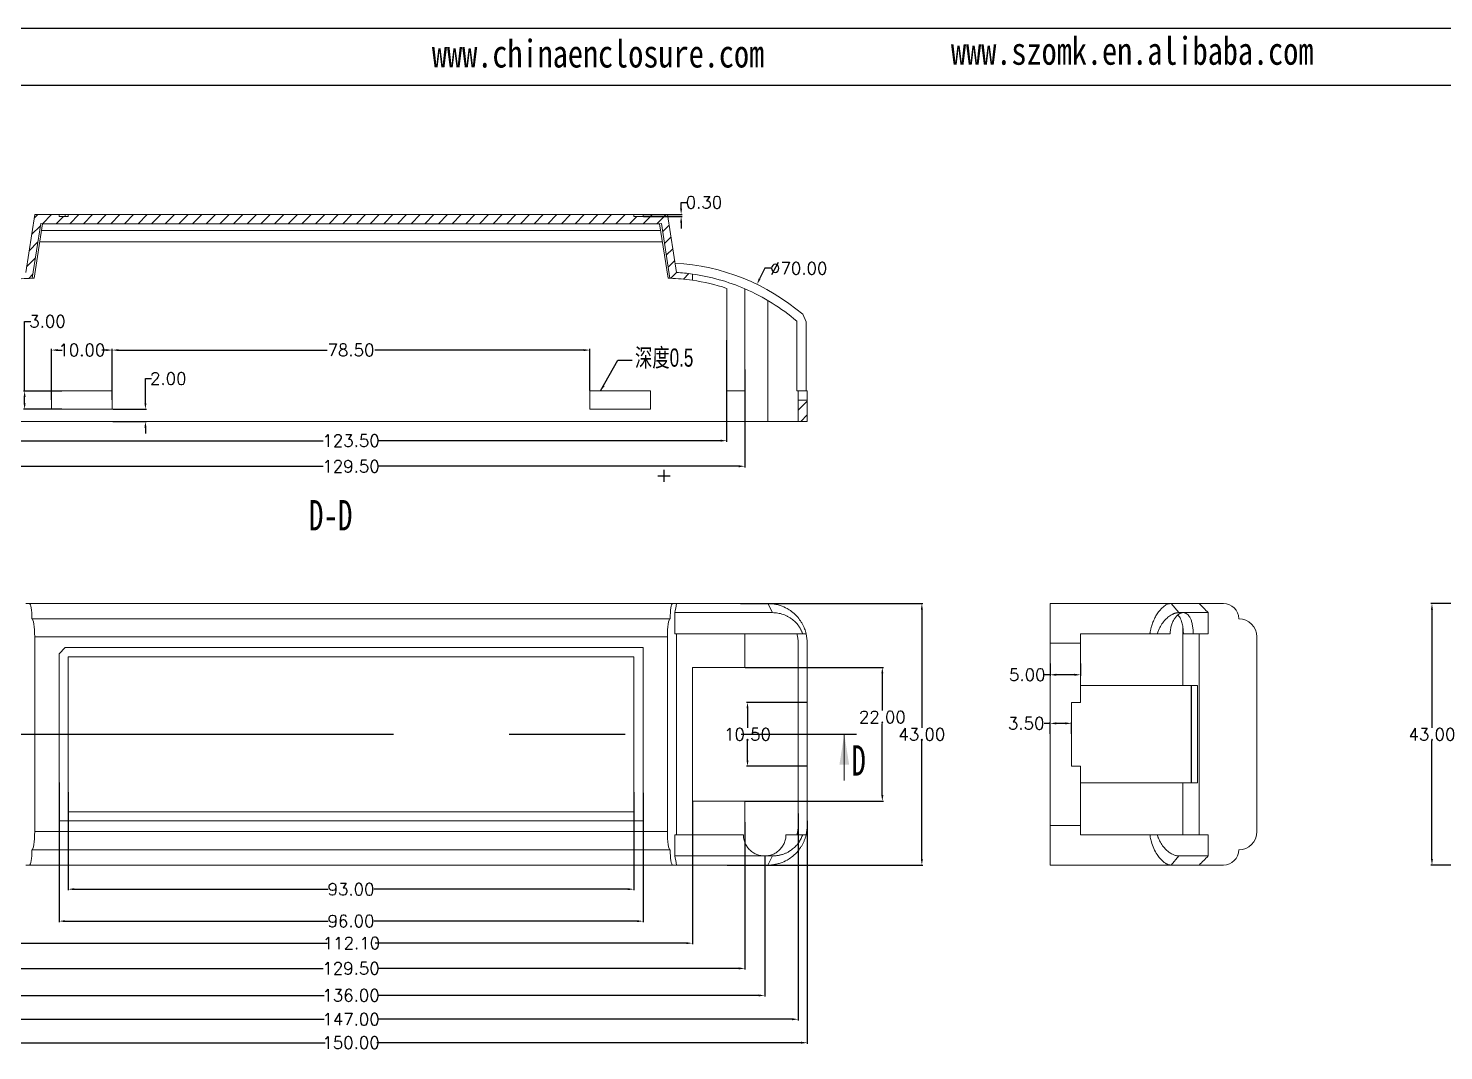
# Model space of a CAD drawing. Header units: inches. Extents: x 3440 to 5010, y 1126 to 1518.
# Drawn here: x 3984.1 to 4216.8, y 1349.5 to 1517.6 of the extents above; entities that cross this region are included whole.
import ezdxf

# ---------------------------------------------------------------- set-up
doc = ezdxf.new("R2010")
doc.units = ezdxf.units.IN
doc.header["$LTSCALE"] = 15
doc.linetypes.add('PHANTOM', pattern=[12.7, 6.35, -1.27, 1.27, -1.27, 1.27, -1.27])
doc.layers.add('文字', color=81, linetype='Continuous')
doc.layers.add('粗实线', color=7, linetype='Continuous', lineweight=30)
doc.styles.add('SLDTEXTSTYLE6', font='TXT', dxfattribs={"width": 0.7})
doc.styles.get("Standard").update_dxf_attribs({"font": 'txt', "bigfont": 'gbcbig.shx'})
doc.styles.add('宋体', font='', dxfattribs={"width": 0.8, "height": 3.5})
doc.styles.add('长仿宋', font='', dxfattribs={"width": 0.7, "height": 4})
doc.styles.get('宋体').set_extended_font_data('SimSun')
doc.styles.get('长仿宋').set_extended_font_data('SimSun')
doc.dimstyles.new('2.5', dxfattribs={"dimtxt": 2, "dimasz": 1, "dimexe": 0.18, "dimexo": 0.0625, "dimgap": 0.09, "dimtad": 0, "dimtih": 1, "dimtoh": 1, "dimzin": 0, "dimdsep": 46, "dimtxsty": 'Standard', "dimcen": 1, "dimadec": 0, "dimazin": 2, "dimtfac": 1, "dimtofl": 0, "dimtmove": 0, "dimatfit": 3, "dimfxl": 0, "dimtolj": 1, "dimtzin": 0, "dimarcsym": 0})

# ---------------------------------------------------------------- blocks, each defined once
blk = doc.blocks.new('*D394')
at = {"color": 0, "lineweight": -2, "transparency": 16777216}
for p, q in [((3990.68, 1391.98), (3990.68, 1375.86)), ((4083.68, 1391.98), (4083.68, 1375.86)), ((3991.68, 1376.04), (4033.43, 1376.04)), ((4082.68, 1376.04), (4040.94, 1376.04))]:
    blk.add_line(p, q, dxfattribs=at)
at = {"color": 0, "transparency": 16777216}
for points in [[(3991.68, 1376.21), (3991.68, 1375.88), (3990.68, 1376.04)], [(4082.68, 1376.21), (4082.68, 1375.88), (4083.68, 1376.04)]]:
    blk.add_solid(points, dxfattribs=at)
at = {"layer": 'Defpoints', "color": 0, "transparency": 16777216}
for p in [(3990.68, 1392.05), (4083.68, 1392.05), (4083.68, 1376.04)]:
    blk.add_point(p, dxfattribs=at)
at = {"color": 0, "transparency": 16777216, "insert": (4037.18, 1376.04), "char_height": 2, "attachment_point": 5}
blk.add_mtext('\\A1;93.00', dxfattribs=at)
blk = doc.blocks.new('*D395')
at = {"color": 0, "lineweight": -2, "transparency": 16777216}
for p, q in [((3989.18, 1393.58), (3989.18, 1370.61)), ((4085.18, 1391.87), (4085.18, 1370.61)), ((3990.18, 1370.79), (4033.43, 1370.79)), ((4084.18, 1370.79), (4040.94, 1370.79))]:
    blk.add_line(p, q, dxfattribs=at)
at = {"color": 0, "transparency": 16777216}
for points in [[(3990.18, 1370.95), (3990.18, 1370.62), (3989.18, 1370.79)], [(4084.18, 1370.95), (4084.18, 1370.62), (4085.18, 1370.79)]]:
    blk.add_solid(points, dxfattribs=at)
at = {"layer": 'Defpoints', "color": 0, "transparency": 16777216}
for p in [(3989.18, 1393.64), (4085.18, 1391.94), (4085.18, 1370.79)]:
    blk.add_point(p, dxfattribs=at)
at = {"color": 0, "transparency": 16777216, "insert": (4037.18, 1370.79), "char_height": 2, "attachment_point": 5}
blk.add_mtext('\\A1;96.00', dxfattribs=at)
blk = doc.blocks.new('*D398')
at = {"color": 0, "lineweight": -2, "transparency": 16777216}
for p, q in [((3981.2, 1393.44), (3981.2, 1366.99)), ((4093.3, 1390.44), (4093.3, 1366.99)), ((3982.2, 1367.17), (4033.32, 1367.17)), ((4092.3, 1367.17), (4041.17, 1367.17))]:
    blk.add_line(p, q, dxfattribs=at)
at = {"color": 0, "transparency": 16777216}
for points in [[(3982.2, 1367.33), (3982.2, 1367), (3981.2, 1367.17)], [(4092.3, 1367.33), (4092.3, 1367), (4093.3, 1367.17)]]:
    blk.add_solid(points, dxfattribs=at)
at = {"layer": 'Defpoints', "color": 0, "transparency": 16777216}
for p in [(3981.2, 1393.5), (4093.3, 1390.5), (3981.2, 1367.17)]:
    blk.add_point(p, dxfattribs=at)
at = {"color": 0, "transparency": 16777216, "insert": (4037.25, 1367.17), "char_height": 2, "attachment_point": 5}
blk.add_mtext('\\A1;112.10', dxfattribs=at)
blk = doc.blocks.new('*D399')
at = {"color": 0, "lineweight": -2, "transparency": 16777216}
for p, q in [((3972.43, 1386.86), (3972.43, 1362.84)), ((4101.93, 1387.04), (4101.93, 1362.84)), ((3973.43, 1363.02), (4032.59, 1363.02)), ((4100.93, 1363.02), (4041.77, 1363.02))]:
    blk.add_line(p, q, dxfattribs=at)
at = {"color": 0, "transparency": 16777216}
for points in [[(3973.43, 1363.18), (3973.43, 1362.85), (3972.43, 1363.02)], [(4100.93, 1363.18), (4100.93, 1362.85), (4101.93, 1363.02)]]:
    blk.add_solid(points, dxfattribs=at)
at = {"layer": 'Defpoints', "color": 0, "transparency": 16777216}
for p in [(3972.43, 1386.92), (4101.93, 1387.1), (4101.93, 1363.02)]:
    blk.add_point(p, dxfattribs=at)
at = {"color": 0, "transparency": 16777216, "insert": (4037.18, 1363.02), "char_height": 2, "attachment_point": 5}
blk.add_mtext('\\A1;129.50', dxfattribs=at)
blk = doc.blocks.new('*D400')
at = {"color": 0, "lineweight": -2, "transparency": 16777216}
for p, q in [((3969.18, 1421.44), (3969.18, 1358.4)), ((4105.18, 1381.44), (4105.18, 1358.4)), ((3970.18, 1358.58), (4032.76, 1358.58)), ((4104.18, 1358.58), (4041.61, 1358.58))]:
    blk.add_line(p, q, dxfattribs=at)
at = {"color": 0, "transparency": 16777216}
for points in [[(3970.18, 1358.74), (3970.18, 1358.41), (3969.18, 1358.58)], [(4104.18, 1358.74), (4104.18, 1358.41), (4105.18, 1358.58)]]:
    blk.add_solid(points, dxfattribs=at)
at = {"layer": 'Defpoints', "color": 0, "transparency": 16777216}
for p in [(3969.18, 1421.5), (4105.18, 1381.5), (4105.18, 1358.58)]:
    blk.add_point(p, dxfattribs=at)
at = {"color": 0, "transparency": 16777216, "insert": (4037.18, 1358.58), "char_height": 2, "attachment_point": 5}
blk.add_mtext('\\A1;136.00', dxfattribs=at)
blk = doc.blocks.new('*D401')
at = {"color": 0, "lineweight": -2, "transparency": 16777216}
for p, q in [((3963.68, 1389.7), (3963.68, 1354.48)), ((4110.68, 1388.46), (4110.68, 1354.48)), ((3964.68, 1354.66), (4032.76, 1354.66)), ((4109.68, 1354.66), (4041.61, 1354.66))]:
    blk.add_line(p, q, dxfattribs=at)
at = {"color": 0, "transparency": 16777216}
for points in [[(3964.68, 1354.83), (3964.68, 1354.49), (3963.68, 1354.66)], [(4109.68, 1354.83), (4109.68, 1354.49), (4110.68, 1354.66)]]:
    blk.add_solid(points, dxfattribs=at)
at = {"layer": 'Defpoints', "color": 0, "transparency": 16777216}
for p in [(3963.68, 1389.76), (4110.68, 1388.52), (4110.68, 1354.66)]:
    blk.add_point(p, dxfattribs=at)
at = {"color": 0, "transparency": 16777216, "insert": (4037.18, 1354.66), "char_height": 2, "attachment_point": 5}
blk.add_mtext('\\A1;147.00', dxfattribs=at)
blk = doc.blocks.new('*D402')
at = {"color": 0, "lineweight": -2, "transparency": 16777216}
for p, q in [((3962.18, 1387.3), (3962.18, 1350.62)), ((4112.18, 1387.3), (4112.18, 1350.62)), ((3963.18, 1350.8), (4032.93, 1350.8)), ((4111.18, 1350.8), (4041.44, 1350.8))]:
    blk.add_line(p, q, dxfattribs=at)
at = {"color": 0, "transparency": 16777216}
for points in [[(3963.18, 1350.97), (3963.18, 1350.64), (3962.18, 1350.8)], [(4111.18, 1350.97), (4111.18, 1350.64), (4112.18, 1350.8)]]:
    blk.add_solid(points, dxfattribs=at)
at = {"layer": 'Defpoints', "color": 0, "transparency": 16777216}
for p in [(3962.18, 1387.36), (4112.18, 1387.36), (3962.18, 1350.8)]:
    blk.add_point(p, dxfattribs=at)
at = {"color": 0, "transparency": 16777216, "insert": (4037.18, 1350.8), "char_height": 2, "attachment_point": 5}
blk.add_mtext('\\A1;150.00', dxfattribs=at)
blk = doc.blocks.new('*D403')
at = {"color": 0, "lineweight": -2, "transparency": 16777216}
for p, q in [((4101.2, 1423), (4131.2, 1423)), ((4131.02, 1422), (4131.02, 1402.59)), ((4131.02, 1381), (4131.02, 1400.41)), ((4099.02, 1380), (4131.2, 1380))]:
    blk.add_line(p, q, dxfattribs=at)
at = {"color": 0, "transparency": 16777216}
for points in [[(4130.85, 1422), (4131.19, 1422), (4131.02, 1423)], [(4130.85, 1381), (4131.19, 1381), (4131.02, 1380)]]:
    blk.add_solid(points, dxfattribs=at)
at = {"layer": 'Defpoints', "color": 0, "transparency": 16777216}
for p in [(4101.13, 1423), (4131.02, 1423), (4098.96, 1380)]:
    blk.add_point(p, dxfattribs=at)
at = {"color": 0, "transparency": 16777216, "insert": (4131.02, 1401.5), "char_height": 2, "attachment_point": 5}
blk.add_mtext('\\A1;43.00', dxfattribs=at)
blk = doc.blocks.new('*D404')
at = {"color": 0, "lineweight": -2, "transparency": 16777216}
for p, q in [((4102, 1412.5), (4124.7, 1412.5)), ((4124.52, 1411.5), (4124.52, 1405.42)), ((4124.52, 1391.5), (4124.52, 1403.24)), ((4102, 1390.5), (4124.7, 1390.5))]:
    blk.add_line(p, q, dxfattribs=at)
at = {"color": 0, "transparency": 16777216}
for points in [[(4124.35, 1411.5), (4124.69, 1411.5), (4124.52, 1412.5)], [(4124.35, 1391.5), (4124.69, 1391.5), (4124.52, 1390.5)]]:
    blk.add_solid(points, dxfattribs=at)
at = {"layer": 'Defpoints', "color": 0, "transparency": 16777216}
for p in [(4101.93, 1412.5), (4124.52, 1412.5), (4101.93, 1390.5)]:
    blk.add_point(p, dxfattribs=at)
at = {"color": 0, "transparency": 16777216, "insert": (4124.52, 1404.33), "char_height": 2, "attachment_point": 5}
blk.add_mtext('\\A1;22.00', dxfattribs=at)
blk = doc.blocks.new('*D406')
at = {"color": 0, "lineweight": -2, "transparency": 16777216}
for p, q in [((4112.12, 1406.75), (4102.18, 1406.75)), ((4102.36, 1405.75), (4102.36, 1402.59)), ((4102.36, 1397.25), (4102.36, 1400.41)), ((4112.12, 1396.25), (4102.18, 1396.25))]:
    blk.add_line(p, q, dxfattribs=at)
at = {"color": 0, "transparency": 16777216}
for points in [[(4102.19, 1405.75), (4102.53, 1405.75), (4102.36, 1406.75)], [(4102.19, 1397.25), (4102.53, 1397.25), (4102.36, 1396.25)]]:
    blk.add_solid(points, dxfattribs=at)
at = {"layer": 'Defpoints', "color": 0, "transparency": 16777216}
for p in [(4102.36, 1406.75), (4112.18, 1406.75), (4112.18, 1396.25)]:
    blk.add_point(p, dxfattribs=at)
at = {"color": 0, "transparency": 16777216, "insert": (4102.36, 1401.5), "char_height": 2, "attachment_point": 5}
blk.add_mtext('\\A1;10.50', dxfattribs=at)
blk = doc.blocks.new('*D410')
at = {"color": 0, "lineweight": -2, "transparency": 16777216}
for p, q in [((4152.11, 1403.3), (4151.11, 1403.3)), ((4152.11, 1401.57), (4152.11, 1403.48)), ((4154.61, 1403.3), (4153.11, 1403.3)), ((4155.61, 1401.57), (4155.61, 1403.48))]:
    blk.add_line(p, q, dxfattribs=at)
at = {"color": 0, "transparency": 16777216}
for points in [[(4153.11, 1403.47), (4153.11, 1403.13), (4152.11, 1403.3)], [(4154.61, 1403.47), (4154.61, 1403.13), (4155.61, 1403.3)]]:
    blk.add_solid(points, dxfattribs=at)
at = {"layer": 'Defpoints', "color": 0, "transparency": 16777216}
for p in [(4152.11, 1403.3), (4152.11, 1401.5), (4155.61, 1401.5)]:
    blk.add_point(p, dxfattribs=at)
at = {"color": 0, "transparency": 16777216, "insert": (4148.18, 1403.3), "char_height": 2, "attachment_point": 5}
blk.add_mtext('\\A1;3.50', dxfattribs=at)
blk = doc.blocks.new('*D411')
at = {"color": 0, "lineweight": -2, "transparency": 16777216}
for p, q in [((4152.11, 1413.12), (4152.11, 1411.11)), ((4157.11, 1413.12), (4157.11, 1411.11)), ((4152.11, 1411.29), (4151.11, 1411.29)), ((4156.11, 1411.29), (4153.11, 1411.29))]:
    blk.add_line(p, q, dxfattribs=at)
at = {"color": 0, "transparency": 16777216}
for points in [[(4153.11, 1411.46), (4153.11, 1411.12), (4152.11, 1411.29)], [(4156.11, 1411.46), (4156.11, 1411.12), (4157.11, 1411.29)]]:
    blk.add_solid(points, dxfattribs=at)
at = {"layer": 'Defpoints', "color": 0, "transparency": 16777216}
for p in [(4152.11, 1413.18), (4157.11, 1413.18), (4152.11, 1411.29)]:
    blk.add_point(p, dxfattribs=at)
at = {"color": 0, "transparency": 16777216, "insert": (4148.35, 1411.29), "char_height": 2, "attachment_point": 5}
blk.add_mtext('\\A1;5.00', dxfattribs=at)
blk = doc.blocks.new('*D412')
at = {"color": 0, "lineweight": -2, "transparency": 16777216}
for p, q in [((4098.93, 1466.32), (4098.93, 1449.59)), ((3975.43, 1461.84), (3975.43, 1449.59)), ((3976.43, 1449.77), (4032.59, 1449.77)), ((4097.93, 1449.77), (4041.77, 1449.77))]:
    blk.add_line(p, q, dxfattribs=at)
at = {"color": 0, "transparency": 16777216}
for points in [[(3976.43, 1449.94), (3976.43, 1449.61), (3975.43, 1449.77)], [(4097.93, 1449.94), (4097.93, 1449.61), (4098.93, 1449.77)]]:
    blk.add_solid(points, dxfattribs=at)
at = {"layer": 'Defpoints', "color": 0, "transparency": 16777216}
for p in [(4098.93, 1466.38), (3975.43, 1461.9), (4098.93, 1449.77)]:
    blk.add_point(p, dxfattribs=at)
at = {"color": 0, "transparency": 16777216, "insert": (4037.18, 1449.77), "char_height": 2, "attachment_point": 5}
blk.add_mtext('\\A1;123.50', dxfattribs=at)
blk = doc.blocks.new('*D413')
at = {"color": 0, "lineweight": -2, "transparency": 16777216}
for p, q in [((3972.43, 1461.5), (3972.43, 1445.39)), ((4101.93, 1461.5), (4101.93, 1445.39)), ((3973.43, 1445.57), (4032.59, 1445.57)), ((4100.93, 1445.57), (4041.77, 1445.57))]:
    blk.add_line(p, q, dxfattribs=at)
at = {"color": 0, "transparency": 16777216}
for points in [[(3973.43, 1445.74), (3973.43, 1445.4), (3972.43, 1445.57)], [(4100.93, 1445.74), (4100.93, 1445.4), (4101.93, 1445.57)]]:
    blk.add_solid(points, dxfattribs=at)
at = {"layer": 'Defpoints', "color": 0, "transparency": 16777216}
for p in [(3972.43, 1461.56), (4101.93, 1461.56), (4101.93, 1445.57)]:
    blk.add_point(p, dxfattribs=at)
at = {"color": 0, "transparency": 16777216, "insert": (4037.18, 1445.57), "char_height": 2, "attachment_point": 5}
blk.add_mtext('\\A1;129.50', dxfattribs=at)
blk = doc.blocks.new('*D414')
at = {"color": 0, "lineweight": -2, "transparency": 16777216}
for p, q in [((3997.93, 1458.01), (3997.93, 1464.85)), ((3998.93, 1464.67), (4033.26, 1464.67)), ((4075.43, 1464.67), (4041.11, 1464.67)), ((4076.43, 1458.01), (4076.43, 1464.85))]:
    blk.add_line(p, q, dxfattribs=at)
at = {"color": 0, "transparency": 16777216}
for points in [[(3998.93, 1464.83), (3998.93, 1464.5), (3997.93, 1464.67)], [(4075.43, 1464.83), (4075.43, 1464.5), (4076.43, 1464.67)]]:
    blk.add_solid(points, dxfattribs=at)
at = {"layer": 'Defpoints', "color": 0, "transparency": 16777216}
for p in [(4076.43, 1464.67), (3997.93, 1457.94), (4076.43, 1457.94)]:
    blk.add_point(p, dxfattribs=at)
at = {"color": 0, "transparency": 16777216, "insert": (4037.18, 1464.67), "char_height": 2, "attachment_point": 5}
blk.add_mtext('\\A1;78.50', dxfattribs=at)
blk = doc.blocks.new('*D415')
at = {"color": 0, "lineweight": -2, "transparency": 16777216}
for p, q in [((3987.93, 1456.51), (3987.93, 1464.85)), ((3988.93, 1464.67), (3989.68, 1464.67)), ((3996.93, 1464.67), (3996.19, 1464.67)), ((3997.93, 1456.51), (3997.93, 1464.85))]:
    blk.add_line(p, q, dxfattribs=at)
at = {"color": 0, "transparency": 16777216}
for points in [[(3988.93, 1464.83), (3988.93, 1464.5), (3987.93, 1464.67)], [(3996.93, 1464.83), (3996.93, 1464.5), (3997.93, 1464.67)]]:
    blk.add_solid(points, dxfattribs=at)
at = {"layer": 'Defpoints', "color": 0, "transparency": 16777216}
for p in [(3987.93, 1464.67), (3987.93, 1456.44), (3997.93, 1456.44)]:
    blk.add_point(p, dxfattribs=at)
at = {"color": 0, "transparency": 16777216, "insert": (3992.93, 1464.67), "char_height": 2, "attachment_point": 5}
blk.add_mtext('\\A1;10.00', dxfattribs=at)
blk = doc.blocks.new('*D416')
at = {"color": 0, "lineweight": -2, "transparency": 16777216}
for p, q in [((3983.52, 1457.94), (3983.52, 1469.39)), ((3983.52, 1469.39), (3984.52, 1469.39)), ((3989.64, 1457.94), (3983.34, 1457.94)), ((3983.52, 1455.94), (3983.52, 1456.94)), ((3989.64, 1454.94), (3983.34, 1454.94))]:
    blk.add_line(p, q, dxfattribs=at)
at = {"color": 0, "transparency": 16777216}
for points in [[(3983.35, 1456.94), (3983.69, 1456.94), (3983.52, 1457.94)], [(3983.35, 1455.94), (3983.69, 1455.94), (3983.52, 1454.94)]]:
    blk.add_solid(points, dxfattribs=at)
at = {"layer": 'Defpoints', "color": 0, "transparency": 16777216}
for p in [(3989.7, 1457.94), (3983.52, 1454.94), (3989.7, 1454.94)]:
    blk.add_point(p, dxfattribs=at)
at = {"color": 0, "transparency": 16777216, "insert": (3987.28, 1469.39), "char_height": 2, "attachment_point": 5}
blk.add_mtext('\\A1;3.00', dxfattribs=at)
blk = doc.blocks.new('*D417')
at = {"color": 0, "lineweight": -2, "transparency": 16777216}
for p, q in [((4003.38, 1455.94), (4003.38, 1459.99)), ((4003.38, 1459.99), (4004.38, 1459.99)), ((3998, 1454.94), (4003.56, 1454.94)), ((3998, 1452.94), (4003.56, 1452.94)), ((4003.38, 1451.94), (4003.38, 1450.94))]:
    blk.add_line(p, q, dxfattribs=at)
at = {"color": 0, "transparency": 16777216}
for points in [[(4003.22, 1455.94), (4003.55, 1455.94), (4003.38, 1454.94)], [(4003.22, 1451.94), (4003.55, 1451.94), (4003.38, 1452.94)]]:
    blk.add_solid(points, dxfattribs=at)
at = {"layer": 'Defpoints', "color": 0, "transparency": 16777216}
for p in [(3997.93, 1454.94), (3997.93, 1452.94), (4003.38, 1452.94)]:
    blk.add_point(p, dxfattribs=at)
at = {"color": 0, "transparency": 16777216, "insert": (4007.14, 1459.99), "char_height": 2, "attachment_point": 5}
blk.add_mtext('\\A1;2.00', dxfattribs=at)
blk = doc.blocks.new('*D418')
at = {"color": 0, "lineweight": -2, "transparency": 16777216}
for p, q in [((4105.19, 1478.11), (4104.35, 1476.38)), ((4106.19, 1478.11), (4105.19, 1478.11)), ((4088.64, 1442.99), (4088.64, 1444.99)), ((4087.64, 1443.99), (4089.64, 1443.99))]:
    blk.add_line(p, q, dxfattribs=at)
at = {"color": 0, "transparency": 16777216}
blk.add_solid([(4104.2, 1476.45), (4104.5, 1476.31), (4103.92, 1475.48)], dxfattribs=at)
at = {"layer": 'Defpoints', "color": 0, "transparency": 16777216}
for p in [(4103.92, 1475.48), (4073.36, 1412.5)]:
    blk.add_point(p, dxfattribs=at)
at = {"color": 0, "transparency": 16777216, "insert": (4110.78, 1478.11), "char_height": 2, "attachment_point": 5}
blk.add_mtext('\\A1;∅70.00', dxfattribs=at)
blk = doc.blocks.new('*D419')
at = {"color": 0, "lineweight": -2, "transparency": 16777216}
for p, q in [((4085.25, 1486.94), (4091.63, 1486.94)), ((4091.45, 1487.94), (4091.45, 1488.94)), ((4091.45, 1488.94), (4092.45, 1488.94)), ((4085.25, 1486.64), (4091.63, 1486.64)), ((4091.45, 1485.64), (4091.45, 1484.64))]:
    blk.add_line(p, q, dxfattribs=at)
at = {"color": 0, "transparency": 16777216}
for points in [[(4091.28, 1487.94), (4091.61, 1487.94), (4091.45, 1486.94)], [(4091.28, 1485.64), (4091.61, 1485.64), (4091.45, 1486.64)]]:
    blk.add_solid(points, dxfattribs=at)
at = {"layer": 'Defpoints', "color": 0, "transparency": 16777216}
for p in [(4085.18, 1486.94), (4091.45, 1486.94), (4085.18, 1486.64)]:
    blk.add_point(p, dxfattribs=at)
at = {"color": 0, "transparency": 16777216, "insert": (4095.2, 1488.94), "char_height": 2, "attachment_point": 5}
blk.add_mtext('\\A1;0.30', dxfattribs=at)
blk = doc.blocks.new('*D421')
at = {"color": 0, "lineweight": -2, "transparency": 16777216}
for p, q in [((4241.07, 1423), (4214.7, 1423)), ((4214.88, 1422), (4214.88, 1402.59)), ((4214.88, 1381), (4214.88, 1400.41)), ((4244.03, 1380), (4214.7, 1380))]:
    blk.add_line(p, q, dxfattribs=at)
at = {"color": 0, "transparency": 16777216}
for points in [[(4214.71, 1422), (4215.04, 1422), (4214.88, 1423)], [(4214.71, 1381), (4215.04, 1381), (4214.88, 1380)]]:
    blk.add_solid(points, dxfattribs=at)
at = {"layer": 'Defpoints', "color": 0, "transparency": 16777216}
for p in [(4241.13, 1423), (4214.88, 1380), (4244.09, 1380)]:
    blk.add_point(p, dxfattribs=at)
at = {"color": 0, "transparency": 16777216, "insert": (4214.88, 1401.5), "char_height": 2, "attachment_point": 5}
blk.add_mtext('\\A1;43.00', dxfattribs=at)

msp = doc.modelspace()

# ---------------------------------------------------------------- hatches: boundary and pattern name
at = {"linetype": 'Continuous', "lineweight": 0}
h = msp.add_hatch(dxfattribs=at)
h.set_pattern_fill('ANSI31', color=4, scale=0.5, style=0)
edge = h.paths.add_edge_path(flags=0)
edge.add_line((4085.183, 1486.945), (4085.183, 1486.645))
edge.add_line((4085.183, 1486.645), (4083.683, 1486.645))
edge.add_line((4083.683, 1486.645), (4083.683, 1486.945))
edge.add_line((4083.683, 1486.945), (3990.683, 1486.945))
edge.add_line((3990.683, 1486.945), (3990.683, 1486.645))
edge.add_line((3990.683, 1486.645), (3989.183, 1486.645))
edge.add_line((3989.183, 1486.645), (3989.183, 1486.945))
edge.add_line((3989.183, 1486.945), (3985.183, 1486.945))
edge.add_line((3985.183, 1486.945), (3983.696, 1477.429))
edge.add_arc((3985.726, 1443.991), 33.5, 93.47454, 97.77203)
edge.add_line((3981.196, 1477.183), (3981.196, 1476.174))
edge.add_arc((3985.726, 1443.991), 32.5, 91.70074, 98.01271, ccw=False)
edge.add_line((3984.761, 1476.476), (3986.17, 1485.491))
edge.add_line((3986.17, 1485.491), (3986.466, 1485.445))
edge.add_line((3986.466, 1485.445), (4087.899, 1485.445))
edge.add_line((4087.899, 1485.445), (4088.195, 1485.491))
edge.add_line((4088.195, 1485.491), (4089.604, 1476.476))
edge.add_arc((4088.639, 1443.991), 32.5, 81.75671, 88.29926, ccw=False)
edge.add_line((4093.299, 1476.155), (4093.299, 1477.165))
edge.add_arc((4088.639, 1443.991), 33.5, 82.00442, 86.52546)
edge.add_line((4090.669, 1477.429), (4089.183, 1486.945))
edge.add_line((4089.183, 1486.945), (4085.183, 1486.945))
h = msp.add_hatch(dxfattribs=at)
h.set_pattern_fill('ANSI31', color=4, scale=0.5, style=0)
h.paths.add_polyline_path([(4110.683, 1456.445), (4110.683, 1452.945), (4112.183, 1452.945), (4112.183, 1456.445)], flags=0)

# ---------------------------------------------------------------- linework, layer by layer
for p, q in [((3848.055, 1517.567), (4402.328, 1517.567)), ((3862.397, 1508.236), (4392.997, 1508.236))]:
    msp.add_line(p, q)
at = {"color": 7, "linetype": 'Continuous', "lineweight": 15}
for p, q in [((3983.696, 1477.429), (3985.183, 1486.945)), ((3985.183, 1486.945), (3989.183, 1486.945)), ((3989.183, 1486.945), (3989.183, 1486.645)), ((3989.183, 1486.945), (3990.183, 1486.945)), ((3990.183, 1486.945), (3990.183, 1486.645)), ((3990.683, 1486.945), (3990.183, 1486.945)), ((3990.683, 1486.945), (3990.683, 1486.645)), ((3990.683, 1486.945), (4083.683, 1486.945)), ((4083.683, 1486.645), (4083.683, 1486.945)), ((4085.183, 1486.945), (4083.683, 1486.945)), ((4085.183, 1486.945), (4089.183, 1486.945)), ((4085.183, 1486.645), (4085.183, 1486.945)), ((4090.669, 1477.429), (4089.183, 1486.945)), ((3984.761, 1476.476), (3986.17, 1485.491)), ((3986.466, 1485.445), (3985.066, 1476.484)), ((3986.17, 1485.491), (3986.466, 1485.445)), ((3986.466, 1485.445), (4087.899, 1485.445)), ((3989.183, 1486.645), (3990.683, 1486.645)), ((4083.683, 1486.645), (4085.183, 1486.645)), ((4088.195, 1485.491), (4087.899, 1485.445)), ((4087.899, 1485.445), (4089.299, 1476.484)), ((4088.195, 1485.491), (4089.604, 1476.476)), ((4088.368, 1482.445), (3985.998, 1482.445)), ((3986.291, 1484.32), (4088.075, 1484.32)), ((4093.299, 1477.165), (4093.299, 1476.155)), ((4098.933, 1474.818), (4098.933, 1457.945)), ((4101.933, 1474.74), (4101.933, 1457.945)), ((4105.683, 1472.831), (4105.683, 1452.945)), ((4112.007, 1469.334), (4111.429, 1470.554)), ((4110.452, 1457.945), (4110.452, 1469.416)), ((4112.007, 1457.945), (4112.007, 1469.334)), ((3997.933, 1457.945), (3987.933, 1457.945)), ((3987.933, 1457.945), (3987.933, 1454.945)), ((3997.933, 1454.945), (3997.933, 1457.945)), ((4086.433, 1457.945), (4076.433, 1457.945)), ((4076.433, 1457.945), (4076.433, 1454.945)), ((4086.433, 1454.945), (4086.433, 1457.945)), ((4098.933, 1457.945), (4101.933, 1457.945)), ((4110.683, 1457.945), (4110.452, 1457.945)), ((4110.683, 1457.945), (4112.183, 1457.945)), ((4110.683, 1456.445), (4110.683, 1457.945)), ((4112.183, 1456.445), (4112.183, 1457.945)), ((3987.933, 1454.945), (3997.933, 1454.945)), ((4076.433, 1454.945), (4086.433, 1454.945)), ((4112.183, 1456.445), (4110.683, 1456.445)), ((4110.683, 1456.445), (4110.683, 1452.945)), ((4112.183, 1456.445), (4112.183, 1452.945)), ((4105.683, 1452.945), (3968.683, 1452.945)), ((4105.683, 1452.945), (4110.683, 1452.945)), ((4110.683, 1452.945), (4112.183, 1452.945)), ((3983.696, 1423.004), (3984.323, 1423.004)), ((3984.323, 1423.004), (4090.042, 1423.004)), ((4090.669, 1423.004), (4090.042, 1423.004)), ((4090.669, 1423.004), (4105.683, 1423.004)), ((4105.683, 1423.004), (4106.446, 1421.504)), ((4152.106, 1416.504), (4152.106, 1423.004)), ((4152.106, 1423.004), (4171.993, 1423.004)), ((4171.993, 1423.004), (4173.284, 1421.504)), ((4171.993, 1423.004), (4176.591, 1423.004)), ((4176.591, 1423.004), (4180.606, 1423.004)), ((3984.714, 1420.504), (4089.651, 1420.504)), ((4090.433, 1421.504), (4090.433, 1418.004)), ((4106.446, 1421.504), (4090.433, 1421.504)), ((4173.996, 1421.504), (4173.284, 1421.504)), ((4173.996, 1421.504), (4173.996, 1421.504)), ((4178.106, 1421.504), (4173.996, 1421.504)), ((4178.106, 1421.504), (4178.106, 1418.004)), ((4089.183, 1417.504), (3985.183, 1417.504)), ((3985.183, 1417.504), (3985.183, 1385.504)), ((4089.183, 1417.504), (4089.183, 1385.504)), ((4111.429, 1418.004), (4090.433, 1418.004)), ((4090.669, 1385.004), (4090.669, 1418.004)), ((4101.933, 1412.504), (4101.933, 1418.004)), ((4112.007, 1418.004), (4111.429, 1418.004)), ((4157.106, 1418.004), (4157.106, 1416.504)), ((4168.496, 1418.004), (4157.106, 1418.004)), ((4171.845, 1418.004), (4169.716, 1418.004)), ((4173.902, 1409.504), (4173.902, 1419.303)), ((4175.631, 1418.004), (4174.009, 1418.004)), ((4178.106, 1418.004), (4175.631, 1418.004)), ((4176.591, 1385.004), (4176.591, 1418.004)), ((4186.106, 1417.504), (4186.106, 1385.504)), ((3989.183, 1414.754), (3990.183, 1415.754)), ((3989.183, 1414.754), (3989.183, 1387.254)), ((4085.183, 1415.754), (3990.183, 1415.754)), ((4085.183, 1387.254), (4085.183, 1415.754)), ((4110.683, 1416.504), (4110.683, 1406.754)), ((4112.183, 1406.754), (4112.183, 1416.504)), ((4152.106, 1416.504), (4152.106, 1386.504)), ((4157.106, 1416.504), (4152.106, 1416.504)), ((4157.106, 1416.504), (4157.106, 1406.754)), ((4083.683, 1414.254), (3990.683, 1414.254)), ((3990.683, 1414.254), (3990.683, 1388.754)), ((4083.683, 1388.754), (4083.683, 1414.254)), ((4093.299, 1412.504), (4101.933, 1412.504)), ((4093.299, 1390.504), (4093.299, 1412.504)), ((4173.902, 1409.504), (4157.106, 1409.504)), ((4176.344, 1409.504), (4173.902, 1409.504)), ((4175.316, 1409.504), (4175.316, 1393.504)), ((4175.335, 1409.504), (4175.335, 1393.504)), ((4176.344, 1393.504), (4176.344, 1409.504)), ((4110.683, 1406.754), (4112.183, 1406.754)), ((4110.683, 1396.254), (4110.683, 1406.754)), ((4112.183, 1406.754), (4112.183, 1396.254)), ((4155.606, 1406.754), (4157.106, 1406.754)), ((4155.606, 1406.754), (4155.606, 1396.254)), ((4110.683, 1396.254), (4110.683, 1386.504)), ((4112.183, 1396.254), (4110.683, 1396.254)), ((4112.183, 1386.504), (4112.183, 1396.254)), ((4155.606, 1396.254), (4157.106, 1396.254)), ((4157.106, 1396.254), (4157.106, 1386.504)), ((4157.106, 1393.504), (4173.902, 1393.504)), ((4173.902, 1385.004), (4173.902, 1393.504)), ((4173.902, 1393.504), (4176.344, 1393.504)), ((4101.933, 1390.504), (4093.299, 1390.504)), ((4101.933, 1383.705), (4101.933, 1390.504)), ((3989.183, 1387.254), (4085.183, 1387.254)), ((3990.683, 1388.754), (4083.683, 1388.754)), ((3985.183, 1385.504), (4089.183, 1385.504)), ((4090.433, 1385.004), (4090.433, 1381.504)), ((4108.683, 1385.004), (4111.429, 1385.004)), ((4111.429, 1385.004), (4112.007, 1385.004)), ((4152.106, 1386.504), (4157.106, 1386.504)), ((4152.106, 1380.004), (4152.106, 1386.504)), ((4157.106, 1386.504), (4157.106, 1385.004)), ((4157.106, 1385.004), (4168.495, 1385.004)), ((4169.715, 1385.004), (4178.106, 1385.004)), ((4178.106, 1385.004), (4178.106, 1381.504)), ((3984.714, 1382.504), (4089.651, 1382.504)), ((3983.696, 1380.004), (3984.323, 1380.004)), ((4090.042, 1380.004), (3984.323, 1380.004)), ((4090.669, 1380.004), (4090.042, 1380.004)), ((4105.683, 1380.004), (4090.669, 1380.004)), ((4105.183, 1381.504), (4106.446, 1381.504)), ((4106.446, 1381.504), (4105.683, 1380.004)), ((4171.993, 1380.004), (4152.106, 1380.004)), ((4171.993, 1380.004), (4173.284, 1381.504)), ((4176.591, 1380.004), (4171.993, 1380.004)), ((4173.284, 1381.504), (4178.106, 1381.504)), ((4176.591, 1380.004), (4180.606, 1380.004))]:
    msp.add_line(p, q, dxfattribs=at)
at = {"color": 1, "linetype": 'PHANTOM', "lineweight": 30}
msp.add_line((3948.898, 1401.504), (4120.268, 1401.504), dxfattribs=at)
at = {"color": 7, "linetype": 'Continuous', "lineweight": 0}
msp.add_line((4118.268, 1393.904), (4118.268, 1401.504), dxfattribs=at)
at = {"color": 7, "linetype": 'Continuous', "lineweight": 15, "flags": 128}
for points in [[(4090.433, 1385.004), (4091.875, 1385.004), (4093.312, 1385.004), (4094.741, 1385.004), (4096.16, 1385.004), (4097.566, 1385.004), (4098.957, 1385.004), (4100.33, 1385.004), (4101.683, 1385.004)], [(4090.433, 1381.504), (4092.356, 1381.504), (4094.268, 1381.504), (4096.163, 1381.504), (4098.035, 1381.504), (4099.879, 1381.504), (4101.688, 1381.504), (4103.458, 1381.504), (4105.183, 1381.504)]]:
    msp.add_lwpolyline(points, dxfattribs=at)
at = {"color": 7, "linetype": 'Continuous', "lineweight": 15}
for centre, radius, start, end in [((4088.639, 1443.991), 35, 49.37239, 87.06279), ((3985.726, 1443.991), 32.5, 91.70074, 98.01271), ((3985.726, 1443.991), 32.5, 91.16317, 91.70074), ((4088.639, 1443.991), 32.5, 88.29926, 88.83683), ((4088.639, 1443.991), 32.5, 81.75671, 88.29926), ((4088.639, 1443.991), 33.5, 82.00442, 86.52546), ((4088.639, 1443.991), 33.5, 66.6205, 82.00442), ((4088.639, 1443.991), 32.5, 71.53522, 81.75671), ((4088.639, 1443.991), 33.5, 49.37248, 66.6205), ((4180.606, 1420.504), 2.5, 0, 90), ((4183.106, 1417.504), 3, 0, 90), ((4105.683, 1416.504), 5, 0, 17.4576), ((4105.683, 1416.504), 6.5, 0, 13.34236), ((4105.683, 1386.504), 5, 342.5424, 0), ((4105.683, 1386.504), 6.5, 346.65764, 0), ((4183.106, 1385.504), 3, 270, 0), ((4180.606, 1382.504), 2.5, 270, 0)]:
    msp.add_arc(centre, radius, start, end, dxfattribs=at)
for centre, major_axis, start_param, end_param in [((3984.323, 1420.504), (0, 2.5), 4.712389, 6.2831853), ((4090.042, 1420.504), (0, 2.5), 0, 1.5707963), ((3984.714, 1417.504), (0, 3), 4.712389, 6.2831853), ((4089.651, 1417.504), (0, 3), 0, 1.5707963), ((3984.714, 1385.504), (0, 3), 3.1415927, 4.712389), ((4089.651, 1385.504), (0, 3), 1.5707963, 3.1415927), ((3984.323, 1382.504), (0, 2.5), 3.1415927, 4.712389), ((4090.042, 1382.504), (0, 2.5), 1.5707963, 3.1415927)]:
    msp.add_ellipse(centre, major_axis=major_axis, ratio=0.15625, start_param=start_param, end_param=end_param, dxfattribs=at)
for points in [[(4090.433, 1421.504), (4090.512, 1422.004), (4090.59, 1422.504), (4090.669, 1423.004)], [(4176.591, 1423.004), (4177.096, 1422.504), (4177.601, 1422.004), (4178.106, 1421.504)], [(4090.669, 1380.004), (4090.59, 1380.504), (4090.512, 1381.004), (4090.433, 1381.504)], [(4178.106, 1381.504), (4177.601, 1381.004), (4177.096, 1380.504), (4176.591, 1380.004)]]:
    msp.add_open_spline(points, degree=3, dxfattribs=at)
for points, knots in [([(4105.683, 1423.004), (4105.757, 1423.003), (4105.914, 1423.002), (4106.162, 1422.988), (4106.435, 1422.963), (4106.732, 1422.921), (4107.051, 1422.861), (4107.392, 1422.779), (4108.017, 1422.59), (4108.77, 1422.256), (4109.674, 1421.667), (4110.426, 1420.992), (4110.984, 1420.292), (4111.334, 1419.727), (4111.555, 1419.304), (4111.74, 1418.875), (4111.894, 1418.443), (4111.97, 1418.149), (4112.007, 1418.004)], [0, 0, 0, 0, 0.0260662, 0.0552035, 0.0874125, 0.1226937, 0.1610475, 0.2024741, 0.2469736, 0.3927897, 0.4927215, 0.6271793, 0.7432266, 0.7976697, 0.8505025, 0.901788, 0.9515954, 1, 1, 1, 1]), ([(4168.496, 1418.004), (4168.507, 1418.072), (4168.53, 1418.209), (4168.569, 1418.413), (4168.613, 1418.616), (4168.661, 1418.818), (4168.713, 1419.019), (4168.822, 1419.4), (4169.015, 1419.959), (4169.328, 1420.66), (4169.72, 1421.344), (4170.231, 1422.027), (4170.723, 1422.495), (4171.139, 1422.766), (4171.41, 1422.893), (4171.64, 1422.965), (4171.831, 1422.999), (4171.943, 1423.002), (4171.993, 1423.004)], [0, 0, 0, 0, 0.0226936, 0.0456158, 0.068775, 0.0921792, 0.1158363, 0.1397537, 0.2295304, 0.3268096, 0.4318265, 0.5541837, 0.7159032, 0.7913695, 0.8575129, 0.9143325, 0.9618278, 1, 1, 1, 1]), ([(4111.429, 1418.004), (4111.409, 1418.064), (4111.368, 1418.183), (4111.299, 1418.358), (4111.224, 1418.53), (4111.142, 1418.699), (4111.053, 1418.865), (4110.958, 1419.029), (4110.856, 1419.189), (4110.747, 1419.346), (4110.506, 1419.667), (4110.092, 1420.117), (4109.548, 1420.542), (4109.059, 1420.841), (4108.653, 1421.046), (4108.235, 1421.213), (4107.806, 1421.343), (4107.364, 1421.435), (4106.91, 1421.493), (4106.601, 1421.5), (4106.446, 1421.504)], [0, 0, 0, 0, 0.0262913, 0.0527221, 0.0793456, 0.1062142, 0.1333786, 0.160888, 0.1887896, 0.2171289, 0.2459493, 0.3686298, 0.4958371, 0.5687599, 0.6407812, 0.7122571, 0.7835519, 0.8550325, 0.9270633, 1, 1, 1, 1]), ([(4173.284, 1421.504), (4173.236, 1421.503), (4173.139, 1421.501), (4172.992, 1421.484), (4172.843, 1421.458), (4172.693, 1421.42), (4172.542, 1421.372), (4172.39, 1421.314), (4172.236, 1421.244), (4171.93, 1421.086), (4171.472, 1420.777), (4170.881, 1420.207), (4170.341, 1419.49), (4169.998, 1418.81), (4169.807, 1418.304), (4169.746, 1418.103), (4169.716, 1418.004)], [0, 0, 0, 0, 0.0382307, 0.0763649, 0.1144566, 0.1525598, 0.1907287, 0.229017, 0.2674779, 0.3061641, 0.4590767, 0.6095855, 0.7635409, 0.910787, 0.9560515, 1, 1, 1, 1]), ([(4173.996, 1421.504), (4173.877, 1421.504), (4173.757, 1421.483), (4173.517, 1421.403), (4173.397, 1421.343), (4173.155, 1421.183), (4173.037, 1421.084), (4172.807, 1420.851), (4172.697, 1420.717), (4172.484, 1420.409), (4172.384, 1420.236), (4172.204, 1419.861), (4172.123, 1419.655), (4171.989, 1419.216), (4171.937, 1418.987), (4171.864, 1418.508), (4171.845, 1418.256), (4171.845, 1418.004)], [0, 0, 0, 0, 0.125, 0.125, 0.25, 0.25, 0.375, 0.375, 0.5, 0.5, 0.625, 0.625, 0.75, 0.75, 0.875, 0.875, 1, 1, 1, 1]), ([(4173.902, 1419.303), (4173.846, 1419.56), (4173.719, 1420.148), (4173.441, 1420.791), (4173.187, 1421.021), (4173.09, 1421.108)], [0, 0, 0, 0, 0.324004, 0.7430507, 1, 1, 1, 1]), ([(4175.631, 1418.004), (4175.631, 1418.248), (4175.621, 1418.487), (4175.581, 1418.957), (4175.551, 1419.19), (4175.472, 1419.625), (4175.424, 1419.831), (4175.308, 1420.217), (4175.242, 1420.392), (4175.094, 1420.707), (4175.012, 1420.848), (4174.836, 1421.088), (4174.742, 1421.187), (4174.543, 1421.346), (4174.437, 1421.406), (4174.222, 1421.485), (4174.11, 1421.504), (4173.996, 1421.504)], [0, 0, 0, 0, 0.125, 0.125, 0.25, 0.25, 0.375, 0.375, 0.5, 0.5, 0.625, 0.625, 0.75, 0.75, 0.875, 0.875, 1, 1, 1, 1]), ([(4169.716, 1418.004), (4169.557, 1418.004), (4169.274, 1418.004), (4168.874, 1418.004), (4168.634, 1418.004), (4168.517, 1418.004)], [0, 0, 0, 0, 0.3996061, 0.7089201, 1, 1, 1, 1]), ([(4174.009, 1418.004), (4174.009, 1418.229), (4174, 1418.45), (4173.964, 1418.883), (4173.937, 1419.099), (4173.902, 1419.303)], [0, 0, 0, 0, 0.5, 0.5, 1, 1, 1, 1]), ([(4101.683, 1385.004), (4101.683, 1384.76), (4101.708, 1384.521), (4101.806, 1384.051), (4101.881, 1383.818), (4102.072, 1383.383), (4102.188, 1383.177), (4102.461, 1382.791), (4102.614, 1382.616), (4102.948, 1382.301), (4103.13, 1382.16), (4103.512, 1381.921), (4103.71, 1381.821), (4104.121, 1381.662), (4104.333, 1381.602), (4104.756, 1381.523), (4104.969, 1381.504), (4105.183, 1381.504)], [0, 0, 0, 0, 0.125, 0.125, 0.25, 0.25, 0.375, 0.375, 0.5, 0.5, 0.625, 0.625, 0.75, 0.75, 0.875, 0.875, 1, 1, 1, 1]), ([(4105.183, 1381.504), (4105.403, 1381.504), (4105.621, 1381.525), (4106.047, 1381.606), (4106.255, 1381.665), (4106.663, 1381.825), (4106.859, 1381.924), (4107.23, 1382.157), (4107.405, 1382.291), (4107.736, 1382.599), (4107.888, 1382.772), (4108.158, 1383.147), (4108.278, 1383.353), (4108.475, 1383.792), (4108.551, 1384.021), (4108.655, 1384.5), (4108.683, 1384.752), (4108.683, 1385.004)], [0, 0, 0, 0, 0.125, 0.125, 0.25, 0.25, 0.375, 0.375, 0.5, 0.5, 0.625, 0.625, 0.75, 0.75, 0.875, 0.875, 1, 1, 1, 1]), ([(4112.007, 1385.004), (4111.989, 1384.932), (4111.954, 1384.788), (4111.89, 1384.572), (4111.819, 1384.357), (4111.739, 1384.141), (4111.651, 1383.926), (4111.554, 1383.712), (4111.448, 1383.499), (4111.333, 1383.288), (4111.209, 1383.079), (4110.935, 1382.654), (4110.426, 1382.016), (4109.673, 1381.34), (4108.768, 1380.751), (4107.933, 1380.381), (4107.152, 1380.163), (4106.598, 1380.062), (4106.116, 1380.012), (4105.818, 1380.007), (4105.683, 1380.004)], [0, 0, 0, 0, 0.0238989, 0.0481719, 0.0728293, 0.0978808, 0.123336, 0.1492036, 0.1754922, 0.2022099, 0.2293645, 0.2569632, 0.3727301, 0.5073474, 0.6078999, 0.7534005, 0.8291783, 0.895537, 0.952477, 1, 1, 1, 1]), ([(4106.446, 1381.504), (4106.53, 1381.505), (4106.698, 1381.507), (4106.946, 1381.524), (4107.191, 1381.551), (4107.433, 1381.588), (4107.671, 1381.637), (4107.905, 1381.696), (4108.136, 1381.766), (4108.363, 1381.847), (4108.587, 1381.938), (4108.808, 1382.04), (4109.025, 1382.153), (4109.238, 1382.277), (4109.604, 1382.51), (4110.09, 1382.891), (4110.538, 1383.378), (4110.834, 1383.783), (4111.016, 1384.074), (4111.176, 1384.374), (4111.316, 1384.682), (4111.392, 1384.897), (4111.429, 1385.004)], [0, 0, 0, 0, 0.0394543, 0.0785906, 0.1174633, 0.156128, 0.1946412, 0.2330599, 0.2714419, 0.3098447, 0.348326, 0.3869432, 0.4257528, 0.4648108, 0.5041719, 0.6314366, 0.7537065, 0.8054136, 0.8556209, 0.9045941, 0.9526194, 1, 1, 1, 1]), ([(4171.993, 1380.004), (4171.958, 1380.005), (4171.884, 1380.006), (4171.76, 1380.022), (4171.615, 1380.052), (4171.45, 1380.103), (4171.264, 1380.182), (4171.057, 1380.295), (4170.689, 1380.544), (4170.225, 1380.989), (4169.648, 1381.761), (4169.158, 1382.669), (4168.832, 1383.55), (4168.656, 1384.197), (4168.565, 1384.597), (4168.518, 1384.869), (4168.495, 1385.004)], [0, 0, 0, 0, 0.0262768, 0.0573892, 0.0933382, 0.1341241, 0.1797471, 0.2302072, 0.2855042, 0.4476479, 0.57032, 0.7244118, 0.8620621, 0.9090611, 0.95502, 1, 1, 1, 1]), ([(4168.495, 1385.004), (4168.654, 1385.004), (4168.814, 1385.004), (4168.974, 1385.004), (4169.098, 1385.004), (4169.221, 1385.004), (4169.345, 1385.004), (4169.469, 1385.004), (4169.592, 1385.004), (4169.716, 1385.004)], [0, 0, 0, 0, 0.0005303302, 0.0005303302, 0.0005303302, 0.0009409761, 0.0009409761, 0.0009409761, 0.0013516225, 0.0013516225, 0.0013516225, 0.0013516225]), ([(4169.715, 1385.004), (4169.729, 1384.956), (4169.758, 1384.858), (4169.806, 1384.715), (4169.857, 1384.571), (4170.015, 1384.164), (4170.335, 1383.528), (4170.874, 1382.81), (4171.465, 1382.238), (4171.955, 1381.907), (4172.324, 1381.722), (4172.57, 1381.625), (4172.812, 1381.556), (4173.051, 1381.513), (4173.206, 1381.507), (4173.284, 1381.504)], [0, 0, 0, 0, 0.02137464, 0.04305062, 0.06505709, 0.08742189, 0.23474581, 0.38843666, 0.53907551, 0.6925091, 0.75460257, 0.81617824, 0.87745491, 0.93865455, 1, 1, 1, 1])]:
    msp.add_open_spline(points, degree=3, knots=knots, dxfattribs=at)
at = {"color": 7, "linetype": 'Continuous', "lineweight": 0}
msp.add_solid([(4118.268, 1401.504), (4117.468, 1396.504), (4119.068, 1396.504)], dxfattribs=at)

# ---------------------------------------------------------------- texts
at = {"color": 7, "linetype": 'Continuous', "char_height": 5, "attachment_point": 1, "style": 'SLDTEXTSTYLE6'}
for s, insert in [('D-D', (4030.269, 1440.022)), ('D', (4119.435, 1399.714))]:
    msp.add_mtext(s, dxfattribs=dict(at, insert=insert))
at = {"layer": '文字', "color": 0, "char_height": 4.56192, "width": 80.14856, "attachment_point": 1, "style": '宋体'}
for s, insert in [('www.chinaenclosure.com', (4050.48, 1515.686)), ('www.szomk.en.alibaba.com', (4135.808, 1516.138))]:
    msp.add_mtext(s, dxfattribs=dict(at, insert=insert))
at = {"layer": '粗实线', "insert": (4083.862, 1464.925), "char_height": 2.98598, "width": 33.48486, "attachment_point": 1, "style": '长仿宋'}
msp.add_mtext('深度{\\fSTXinwei|b0|i0|c134|p2;0.5}', dxfattribs=at)

# ---------------------------------------------------------------- dimensions: what is measured, and where the dimension line sits
for base, p1, p2, picture, middle in [((4091.447, 1486.945), (4085.183, 1486.645), (4085.183, 1486.945), '*D419', (4095.204, 1488.945)), ((4131.02, 1423.004), (4098.957, 1380.004), (4101.134, 1423.004), '*D403', (4131.02, 1401.504)), ((4214.876, 1380.004), (4241.132, 1423.004), (4244.089, 1380.004), '*D421', (4214.876, 1401.504)), ((4102.36, 1406.754), (4112.183, 1396.254), (4112.183, 1406.754), '*D406', (4102.36, 1401.504))]:
    dim = msp.add_linear_dim(base=base, p1=p1, p2=p2, angle=90, dimstyle='2.5')
    dim.commit()
    dim.dimension.update_dxf_attribs({"geometry": picture, "text_midpoint": middle})
dim = msp.add_diameter_dim_2p(p1=(4073.361, 1412.502), p2=(4103.917, 1475.48), dimstyle='2.5')
dim.commit()
dim.dimension.update_dxf_attribs({"geometry": '*D418', "text_midpoint": (4110.782, 1478.108), "dimtype": 163})
for base, p1, p2, picture, middle in [((3983.52, 1454.945), (3989.701, 1457.945), (3989.701, 1454.945), '*D416', (3987.277, 1469.389)), ((4003.384, 1452.945), (3997.933, 1454.945), (3997.933, 1452.945), '*D417', (4007.141, 1459.987)), ((4124.519, 1412.504), (4101.933, 1390.504), (4101.933, 1412.504), '*D404', (4124.519, 1404.329))]:
    dim = msp.add_linear_dim(base=base, p1=p1, p2=p2, angle=90, dimstyle='2.5')
    dim.commit()
    dim.dimension.update_dxf_attribs({"geometry": picture, "text_midpoint": middle, "dimtype": 160})
for base, p1, p2, picture, middle in [((4098.933, 1449.772), (3975.433, 1461.901), (4098.933, 1466.381), '*D412', (4037.183, 1449.772)), ((3987.933, 1464.667), (3997.933, 1456.445), (3987.933, 1456.445), '*D415', (3992.933, 1464.667)), ((4076.433, 1464.667), (3997.933, 1457.945), (4076.433, 1457.945), '*D414', (4037.183, 1464.667)), ((4101.933, 1445.571), (3972.433, 1461.563), (4101.933, 1461.563), '*D413', (4037.183, 1445.571)), ((4105.183, 1358.576), (3969.184, 1421.504), (4105.183, 1381.504), '*D400', (4037.183, 1358.576)), ((4152.106, 1411.291), (4157.106, 1413.18), (4152.106, 1413.18), '*D411', (4148.35, 1411.291)), ((4152.106, 1403.3), (4155.606, 1401.504), (4152.106, 1401.504), '*D410', (4148.183, 1403.3)), ((3981.196, 1367.166), (4093.299, 1390.504), (3981.196, 1393.504), '*D398', (4037.247, 1367.166)), ((4085.183, 1370.788), (3989.183, 1393.645), (4085.183, 1391.936), '*D395', (4037.183, 1370.788)), ((4083.683, 1376.044), (3990.683, 1392.047), (4083.683, 1392.047), '*D394', (4037.183, 1376.044)), ((4110.683, 1354.661), (3963.683, 1389.761), (4110.683, 1388.521), '*D401', (4037.183, 1354.661)), ((3962.183, 1350.803), (4112.183, 1387.36), (3962.183, 1387.36), '*D402', (4037.183, 1350.803)), ((4101.933, 1363.017), (3972.433, 1386.92), (4101.933, 1387.105), '*D399', (4037.183, 1363.017))]:
    dim = msp.add_linear_dim(base=base, p1=p1, p2=p2, dimstyle='2.5')
    dim.commit()
    dim.dimension.update_dxf_attribs({"geometry": picture, "text_midpoint": middle})

# ---------------------------------------------------------------- leaders
msp.add_leader([(4078.219, 1457.945), (4081.046, 1462.992), (4083.388, 1462.992)], dimstyle='2.5', override={"dimgap": 0.09, "dimtad": 0})

doc.saveas('drawing.dxf')
